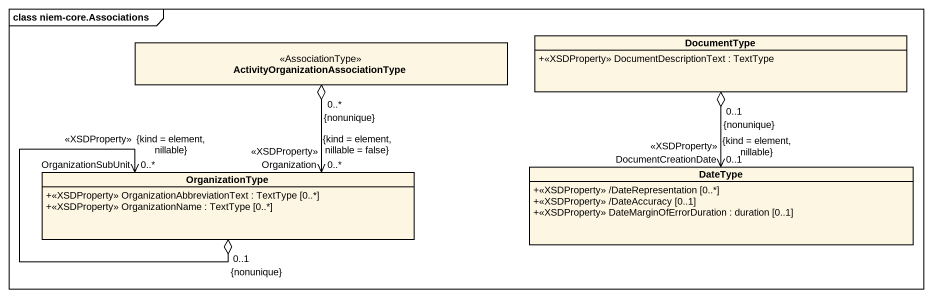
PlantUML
@startuml
mainframe class niem-core.Associations
hide circle
hide empty members
skinparam classAttributeIconSize 0
class "ActivityOrganizationAssociationType" as ActivityOrganizationAssociat <<AssociationType>>
class DocumentType {
  +<<XSDProperty>> DocumentDescriptionText : TextType
}
class OrganizationType {
  +<<XSDProperty>> OrganizationAbbreviationText : TextType [0..*]
  +<<XSDProperty>> OrganizationName : TextType [0..*]
}
class DateType {
  +<<XSDProperty>> /DateRepresentation [0..*]
  +<<XSDProperty>> /DateAccuracy [0..1]
  +<<XSDProperty>> DateMarginOfErrorDuration : duration [0..1]
}
ActivityOrganizationAssociat "0..*\n{nonunique}" o--> "Organization\n<<XSDProperty>>\n0..*\n{kind = element, nillable = false}" OrganizationType
DocumentType "0..1\n{nonunique}" o--> "DocumentCreationDate\n<<XSDProperty>>\n0..1\n{kind = element, nillable}" DateType
OrganizationType "0..1\n{nonunique}" o--> "OrganizationSubUnit\n<<XSDProperty>>\n0..*\n{kind = element, nillable}" OrganizationType
@enduml
